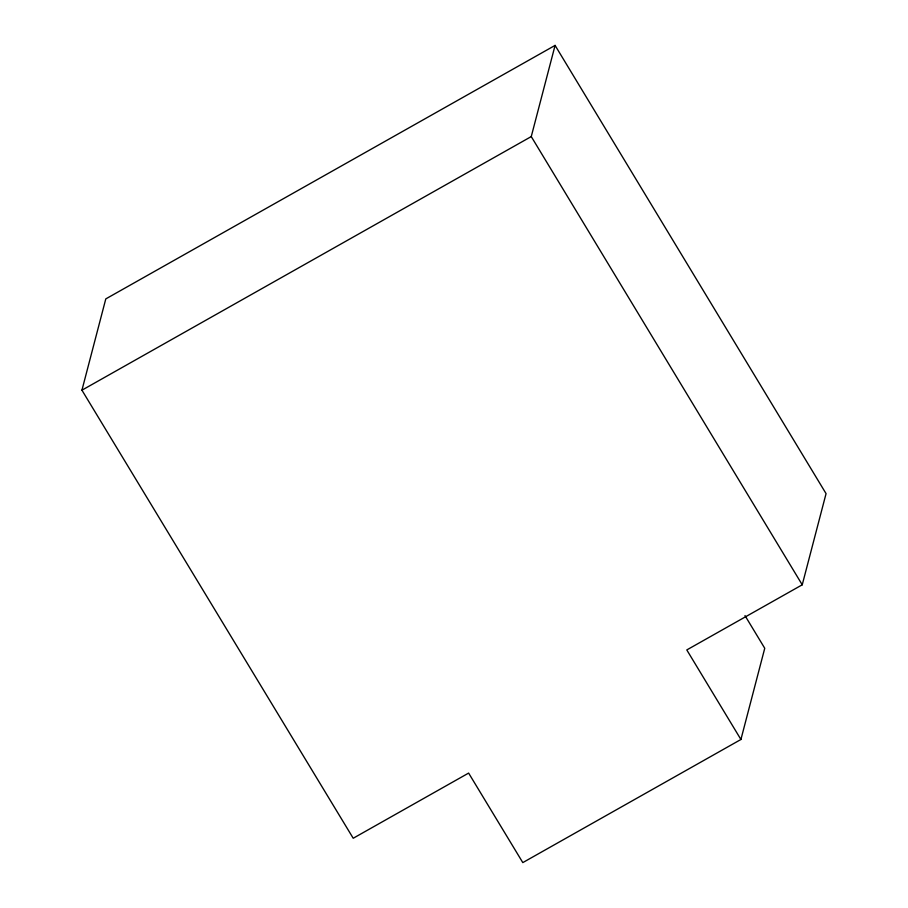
<?xml version="1.0" encoding="UTF-8"?>
<svg xmlns="http://www.w3.org/2000/svg" width="908" height="908" viewBox="0 0 908 908"><rect width="100%" height="100%" fill="white"/><g stroke="black" fill="none" stroke-linecap="round" stroke-linejoin="round"><path stroke-width="1.36" d="M81.936 390.19L105.793 298.902L555.083 45.4L826.064 493.623L802.241 584.797L686.788 649.935L740.917 739.487L522.804 862.6L468.63 773.083L353.212 838.254L81.936 390.19L531.259 136.575L555.083 45.4M740.917 739.487L764.752 648.278L744.991 615.613M531.259 136.575L802.241 584.797"/></g></svg>
